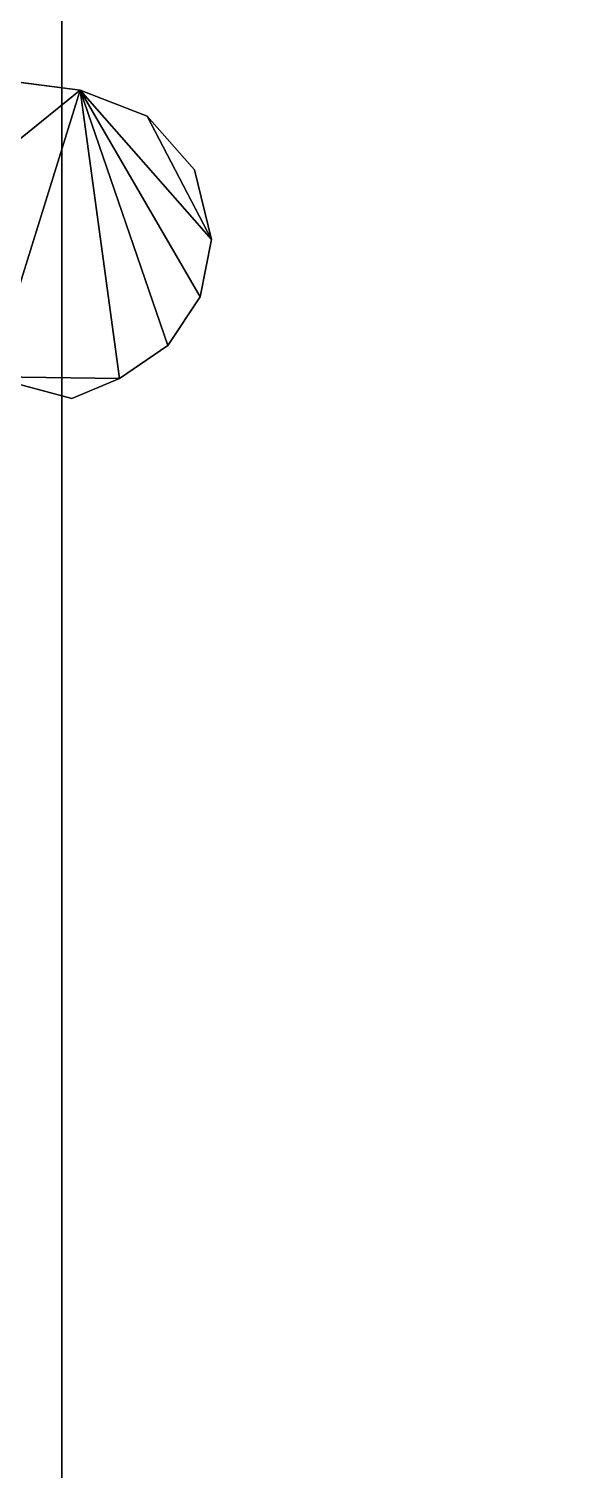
# Model space of a CAD drawing. Extents: x -80 to 2901, y -3352 to 80.
# Drawn here: x 2263.31 to 2274.92, y -1198.12 to -1167.98 of the extents above; entities that cross this region are included whole.
import ezdxf

# ---------------------------------------------------------------- set-up
doc = ezdxf.new("R2010")
doc.units = 0

# ---------------------------------------------------------------- blocks, each defined once
blk = doc.blocks.new('cocina Juan v2.despensa 1p.Suelo1', base_point=(0, 18))
at = {"layer": 'Blanco', "color": 0}
for points in [[(0, 18), (0, 580), (186, 580), (186, 18)], [(0, 18, 18), (0, 580, 18), (186, 580, 18), (186, 18, 18)]]:
    blk.add_3dface(points, dxfattribs=at)
blk = doc.blocks.new('cocina Juan v2.despensa 1p.Suelo')
at = {"layer": 'Blanco'}
blk.add_blockref('cocina Juan v2.despensa 1p.Suelo1', (0, 18), dxfattribs=at)
blk = doc.blocks.new('cocina Juan v2.despensa 1p.Techo1', base_point=(168, 18, 1800))
at = {"layer": 'Blanco', "color": 0}
for points in [[(168, 18, 1800), (168, 580, 1800), (18, 580, 1800), (18, 18, 1800)], [(168, 18, 1782), (168, 580, 1782), (18, 580, 1782), (18, 18, 1782)]]:
    blk.add_3dface(points, dxfattribs=at)
blk = doc.blocks.new('cocina Juan v2.despensa 1p.Techo')
at = {"layer": 'Blanco'}
blk.add_blockref('cocina Juan v2.despensa 1p.Techo1', (168, 18, 1800), dxfattribs=at)
blk = doc.blocks.new('cocina Juan v2.despensa 1p.Estante movil [6]1', base_point=(18.5, 580, 1514.571))
at = {"layer": 'Blanco', "color": 0}
for points in [[(18.5, 580, 1514.571), (18.5, 23, 1514.571), (167.5, 23, 1514.571), (167.5, 580, 1514.571)], [(18.5, 580, 1532.571), (18.5, 23, 1532.571), (167.5, 23, 1532.571), (167.5, 580, 1532.571)]]:
    blk.add_3dface(points, dxfattribs=at)
at = {"layer": 'e-Roble nebraska gris', "color": 0}
blk.add_3dface([(18.5, 23, 1514.571), (18.5, 23, 1532.571), (167.5, 23, 1532.571), (167.5, 23, 1514.571)], dxfattribs=at)
blk = doc.blocks.new('cocina Juan v2.despensa 1p.Estante movil [6]')
at = {"layer": 'Blanco'}
blk.add_blockref('cocina Juan v2.despensa 1p.Estante movil [6]1', (18.5, 580, 1514.571), dxfattribs=at)
blk = doc.blocks.new('cocina Juan v2.despensa 1p.puerta std (unica) [1]2', base_point=(42.45, 18.8, 1650))
at = {"layer": 'ACCESSORY', "color": 0, "invisible_edges": 8}
for points in [[(24.39, 26.13, 1682.15), (25.588, 25.893, 1682.15), (21.266, 23.384, 1682.15), (24.39, 26.13, 1682.15)], [(24.39, 26.13, 1682.15), (25.588, 25.893, 1682.15), (21.266, 23.384, 1682.15), (24.39, 26.13, 1682.15)], [(21.266, 23.384, 1674.85), (25.588, 25.893, 1674.85), (24.39, 26.13, 1674.85), (21.266, 23.384, 1674.85)], [(21.266, 23.384, 1674.85), (25.588, 25.893, 1674.85), (24.39, 26.13, 1674.85), (21.266, 23.384, 1674.85)], [(21.807, 24.783, 1682.15), (24.39, 26.13, 1682.15), (21.266, 23.384, 1682.15), (21.807, 24.783, 1682.15)], [(21.807, 24.783, 1682.15), (24.39, 26.13, 1682.15), (21.266, 23.384, 1682.15), (21.807, 24.783, 1682.15)], [(21.807, 24.783, 1674.85), (21.266, 23.384, 1674.85), (24.39, 26.13, 1674.85), (21.807, 24.783, 1674.85)], [(21.807, 24.783, 1674.85), (21.266, 23.384, 1674.85), (24.39, 26.13, 1674.85), (21.807, 24.783, 1674.85)], [(21.807, 24.783, 1682.15), (22.933, 25.773, 1682.15), (24.39, 26.13, 1682.15), (21.807, 24.783, 1682.15)], [(21.807, 24.783, 1682.15), (22.933, 25.773, 1682.15), (24.39, 26.13, 1682.15), (21.807, 24.783, 1682.15)], [(22.933, 25.773, 1674.85), (21.807, 24.783, 1674.85), (24.39, 26.13, 1674.85), (22.933, 25.773, 1674.85)], [(22.933, 25.773, 1674.85), (21.807, 24.783, 1674.85), (24.39, 26.13, 1674.85), (22.933, 25.773, 1674.85)], [(24.39, 26.13, 1682.15), (22.933, 25.773, 1682.15), (22.933, 25.773, 1674.85), (24.39, 26.13, 1682.15)], [(24.39, 26.13, 1682.15), (22.933, 25.773, 1682.15), (22.933, 25.773, 1674.85), (24.39, 26.13, 1682.15)], [(24.39, 26.13, 1674.85), (24.39, 26.13, 1682.15), (22.933, 25.773, 1674.85), (24.39, 26.13, 1674.85)], [(24.39, 26.13, 1674.85), (24.39, 26.13, 1682.15), (22.933, 25.773, 1674.85), (24.39, 26.13, 1674.85)], [(24.39, 26.13, 1674.85), (25.588, 25.893, 1674.85), (25.588, 25.893, 1682.15), (24.39, 26.13, 1674.85)], [(24.39, 26.13, 1674.85), (25.588, 25.893, 1674.85), (25.588, 25.893, 1682.15), (24.39, 26.13, 1674.85)], [(24.39, 26.13, 1682.15), (24.39, 26.13, 1674.85), (25.588, 25.893, 1682.15), (24.39, 26.13, 1682.15)], [(24.39, 26.13, 1682.15), (24.39, 26.13, 1674.85), (25.588, 25.893, 1682.15), (24.39, 26.13, 1682.15)], [(25.588, 25.893, 1682.15), (26.606, 25.219, 1682.15), (21.266, 23.384, 1682.15), (25.588, 25.893, 1682.15)], [(25.588, 25.893, 1682.15), (26.606, 25.219, 1682.15), (21.266, 23.384, 1682.15), (25.588, 25.893, 1682.15)], [(26.606, 25.219, 1674.85), (25.588, 25.893, 1674.85), (21.266, 23.384, 1674.85), (26.606, 25.219, 1674.85)], [(26.606, 25.219, 1674.85), (25.588, 25.893, 1674.85), (21.266, 23.384, 1674.85), (26.606, 25.219, 1674.85)], [(25.588, 25.893, 1682.15), (26.606, 25.219, 1674.85), (26.606, 25.219, 1682.15), (25.588, 25.893, 1682.15)], [(25.588, 25.893, 1682.15), (26.606, 25.219, 1674.85), (26.606, 25.219, 1682.15), (25.588, 25.893, 1682.15)], [(25.588, 25.893, 1674.85), (26.606, 25.219, 1674.85), (25.588, 25.893, 1682.15), (25.588, 25.893, 1674.85)], [(25.588, 25.893, 1674.85), (26.606, 25.219, 1674.85), (25.588, 25.893, 1682.15), (25.588, 25.893, 1674.85)], [(26.606, 25.219, 1682.15), (27.291, 24.208, 1682.15), (21.266, 23.384, 1682.15), (26.606, 25.219, 1682.15)], [(26.606, 25.219, 1682.15), (27.291, 24.208, 1682.15), (21.266, 23.384, 1682.15), (26.606, 25.219, 1682.15)], [(27.291, 24.208, 1674.85), (26.606, 25.219, 1674.85), (21.266, 23.384, 1674.85), (27.291, 24.208, 1674.85)], [(27.291, 24.208, 1674.85), (26.606, 25.219, 1674.85), (21.266, 23.384, 1674.85), (27.291, 24.208, 1674.85)], [(27.291, 24.208, 1682.15), (27.259, 21.517, 1682.15), (21.266, 23.384, 1682.15), (27.291, 24.208, 1682.15)], [(27.291, 24.208, 1682.15), (27.259, 21.517, 1682.15), (21.266, 23.384, 1682.15), (27.291, 24.208, 1682.15)], [(27.259, 21.517, 1674.85), (27.291, 24.208, 1674.85), (21.266, 23.384, 1674.85), (27.259, 21.517, 1674.85)], [(27.259, 21.517, 1674.85), (27.291, 24.208, 1674.85), (21.266, 23.384, 1674.85), (27.259, 21.517, 1674.85)], [(27.713, 23.211, 1682.15), (27.259, 21.517, 1682.15), (27.291, 24.208, 1682.15), (27.713, 23.211, 1682.15)], [(27.713, 23.211, 1682.15), (27.259, 21.517, 1682.15), (27.291, 24.208, 1682.15), (27.713, 23.211, 1682.15)], [(27.713, 23.211, 1674.85), (27.291, 24.208, 1674.85), (27.259, 21.517, 1674.85), (27.713, 23.211, 1674.85)], [(27.713, 23.211, 1674.85), (27.291, 24.208, 1674.85), (27.259, 21.517, 1674.85), (27.713, 23.211, 1674.85)], [(27.713, 23.211, 1674.85), (27.713, 23.211, 1682.15), (27.291, 24.208, 1682.15), (27.713, 23.211, 1674.85)], [(27.713, 23.211, 1674.85), (27.713, 23.211, 1682.15), (27.291, 24.208, 1682.15), (27.713, 23.211, 1674.85)], [(27.291, 24.208, 1674.85), (27.713, 23.211, 1674.85), (27.291, 24.208, 1682.15), (27.291, 24.208, 1674.85)], [(27.291, 24.208, 1674.85), (27.713, 23.211, 1674.85), (27.291, 24.208, 1682.15), (27.291, 24.208, 1674.85)], [(21.266, 23.384, 1682.15), (25.329, 18.357, 1682.15), (20.375, 16.499, 1682.15), (21.266, 23.384, 1682.15)], [(21.266, 23.384, 1682.15), (25.329, 18.357, 1682.15), (20.375, 16.499, 1682.15), (21.266, 23.384, 1682.15)], [(21.266, 23.384, 1674.85), (20.375, 16.499, 1674.85), (25.329, 18.357, 1674.85), (21.266, 23.384, 1674.85)], [(21.266, 23.384, 1674.85), (20.375, 16.499, 1674.85), (25.329, 18.357, 1674.85), (21.266, 23.384, 1674.85)], [(25.329, 18.357, 1682.15), (21.266, 23.384, 1682.15), (27.259, 21.517, 1682.15), (25.329, 18.357, 1682.15)], [(25.329, 18.357, 1682.15), (21.266, 23.384, 1682.15), (27.259, 21.517, 1682.15), (25.329, 18.357, 1682.15)], [(27.259, 21.517, 1674.85), (21.266, 23.384, 1674.85), (25.329, 18.357, 1674.85), (27.259, 21.517, 1674.85)], [(27.259, 21.517, 1674.85), (21.266, 23.384, 1674.85), (25.329, 18.357, 1674.85), (27.259, 21.517, 1674.85)]]:
    blk.add_3dface(points, dxfattribs=at)
at = {"layer": 'ACCESSORY', "color": 0}
for points in [[(21.807, 24.783, 1682.15), (21.807, 24.783, 1674.85), (22.933, 25.773, 1674.85), (22.933, 25.773, 1682.15)], [(21.807, 24.783, 1682.15), (21.807, 24.783, 1674.85), (22.933, 25.773, 1674.85), (22.933, 25.773, 1682.15)], [(26.606, 25.219, 1682.15), (26.606, 25.219, 1674.85), (27.291, 24.208, 1674.85), (27.291, 24.208, 1682.15)], [(26.606, 25.219, 1682.15), (26.606, 25.219, 1674.85), (27.291, 24.208, 1674.85), (27.291, 24.208, 1682.15)], [(21.266, 23.384, 1682.15), (21.266, 23.384, 1674.85), (21.807, 24.783, 1674.85), (21.807, 24.783, 1682.15)], [(21.266, 23.384, 1682.15), (21.266, 23.384, 1674.85), (21.807, 24.783, 1674.85), (21.807, 24.783, 1682.15)], [(20.375, 16.499, 1682.15), (20.375, 16.499, 1674.85), (21.266, 23.384, 1674.85), (21.266, 23.384, 1682.15)], [(20.375, 16.499, 1682.15), (20.375, 16.499, 1674.85), (21.266, 23.384, 1674.85), (21.266, 23.384, 1682.15)], [(27.259, 21.517, 1674.85), (27.259, 21.517, 1682.15), (27.713, 23.211, 1682.15), (27.713, 23.211, 1674.85)], [(27.259, 21.517, 1674.85), (27.259, 21.517, 1682.15), (27.713, 23.211, 1682.15), (27.713, 23.211, 1674.85)]]:
    blk.add_3dface(points, dxfattribs=at)
blk = doc.blocks.new('cocina Juan v2.despensa 1p.puerta std (unica) [1]3', base_point=(42.45, 18.8, 1130.5))
at = {"layer": 'ACCESSORY', "color": 0, "invisible_edges": 8}
for points in [[(24.39, 26.13, 1162.65), (25.588, 25.893, 1162.65), (21.266, 23.384, 1162.65), (24.39, 26.13, 1162.65)], [(24.39, 26.13, 1162.65), (25.588, 25.893, 1162.65), (21.266, 23.384, 1162.65), (24.39, 26.13, 1162.65)], [(21.266, 23.384, 1155.35), (25.588, 25.893, 1155.35), (24.39, 26.13, 1155.35), (21.266, 23.384, 1155.35)], [(21.266, 23.384, 1155.35), (25.588, 25.893, 1155.35), (24.39, 26.13, 1155.35), (21.266, 23.384, 1155.35)], [(21.807, 24.783, 1162.65), (24.39, 26.13, 1162.65), (21.266, 23.384, 1162.65), (21.807, 24.783, 1162.65)], [(21.807, 24.783, 1162.65), (24.39, 26.13, 1162.65), (21.266, 23.384, 1162.65), (21.807, 24.783, 1162.65)], [(21.807, 24.783, 1155.35), (21.266, 23.384, 1155.35), (24.39, 26.13, 1155.35), (21.807, 24.783, 1155.35)], [(21.807, 24.783, 1155.35), (21.266, 23.384, 1155.35), (24.39, 26.13, 1155.35), (21.807, 24.783, 1155.35)], [(21.807, 24.783, 1162.65), (22.933, 25.773, 1162.65), (24.39, 26.13, 1162.65), (21.807, 24.783, 1162.65)], [(21.807, 24.783, 1162.65), (22.933, 25.773, 1162.65), (24.39, 26.13, 1162.65), (21.807, 24.783, 1162.65)], [(22.933, 25.773, 1155.35), (21.807, 24.783, 1155.35), (24.39, 26.13, 1155.35), (22.933, 25.773, 1155.35)], [(22.933, 25.773, 1155.35), (21.807, 24.783, 1155.35), (24.39, 26.13, 1155.35), (22.933, 25.773, 1155.35)], [(24.39, 26.13, 1162.65), (22.933, 25.773, 1162.65), (22.933, 25.773, 1155.35), (24.39, 26.13, 1162.65)], [(24.39, 26.13, 1162.65), (22.933, 25.773, 1162.65), (22.933, 25.773, 1155.35), (24.39, 26.13, 1162.65)], [(24.39, 26.13, 1155.35), (24.39, 26.13, 1162.65), (22.933, 25.773, 1155.35), (24.39, 26.13, 1155.35)], [(24.39, 26.13, 1155.35), (24.39, 26.13, 1162.65), (22.933, 25.773, 1155.35), (24.39, 26.13, 1155.35)], [(24.39, 26.13, 1155.35), (25.588, 25.893, 1155.35), (25.588, 25.893, 1162.65), (24.39, 26.13, 1155.35)], [(24.39, 26.13, 1155.35), (25.588, 25.893, 1155.35), (25.588, 25.893, 1162.65), (24.39, 26.13, 1155.35)], [(24.39, 26.13, 1162.65), (24.39, 26.13, 1155.35), (25.588, 25.893, 1162.65), (24.39, 26.13, 1162.65)], [(24.39, 26.13, 1162.65), (24.39, 26.13, 1155.35), (25.588, 25.893, 1162.65), (24.39, 26.13, 1162.65)], [(25.588, 25.893, 1162.65), (26.606, 25.219, 1162.65), (21.266, 23.384, 1162.65), (25.588, 25.893, 1162.65)], [(25.588, 25.893, 1162.65), (26.606, 25.219, 1162.65), (21.266, 23.384, 1162.65), (25.588, 25.893, 1162.65)], [(26.606, 25.219, 1155.35), (25.588, 25.893, 1155.35), (21.266, 23.384, 1155.35), (26.606, 25.219, 1155.35)], [(26.606, 25.219, 1155.35), (25.588, 25.893, 1155.35), (21.266, 23.384, 1155.35), (26.606, 25.219, 1155.35)], [(25.588, 25.893, 1162.65), (26.606, 25.219, 1155.35), (26.606, 25.219, 1162.65), (25.588, 25.893, 1162.65)], [(25.588, 25.893, 1162.65), (26.606, 25.219, 1155.35), (26.606, 25.219, 1162.65), (25.588, 25.893, 1162.65)], [(25.588, 25.893, 1155.35), (26.606, 25.219, 1155.35), (25.588, 25.893, 1162.65), (25.588, 25.893, 1155.35)], [(25.588, 25.893, 1155.35), (26.606, 25.219, 1155.35), (25.588, 25.893, 1162.65), (25.588, 25.893, 1155.35)], [(26.606, 25.219, 1162.65), (27.291, 24.208, 1162.65), (21.266, 23.384, 1162.65), (26.606, 25.219, 1162.65)], [(26.606, 25.219, 1162.65), (27.291, 24.208, 1162.65), (21.266, 23.384, 1162.65), (26.606, 25.219, 1162.65)], [(27.291, 24.208, 1155.35), (26.606, 25.219, 1155.35), (21.266, 23.384, 1155.35), (27.291, 24.208, 1155.35)], [(27.291, 24.208, 1155.35), (26.606, 25.219, 1155.35), (21.266, 23.384, 1155.35), (27.291, 24.208, 1155.35)], [(27.291, 24.208, 1162.65), (27.259, 21.517, 1162.65), (21.266, 23.384, 1162.65), (27.291, 24.208, 1162.65)], [(27.291, 24.208, 1162.65), (27.259, 21.517, 1162.65), (21.266, 23.384, 1162.65), (27.291, 24.208, 1162.65)], [(27.259, 21.517, 1155.35), (27.291, 24.208, 1155.35), (21.266, 23.384, 1155.35), (27.259, 21.517, 1155.35)], [(27.259, 21.517, 1155.35), (27.291, 24.208, 1155.35), (21.266, 23.384, 1155.35), (27.259, 21.517, 1155.35)], [(27.713, 23.211, 1162.65), (27.259, 21.517, 1162.65), (27.291, 24.208, 1162.65), (27.713, 23.211, 1162.65)], [(27.713, 23.211, 1162.65), (27.259, 21.517, 1162.65), (27.291, 24.208, 1162.65), (27.713, 23.211, 1162.65)], [(27.713, 23.211, 1155.35), (27.291, 24.208, 1155.35), (27.259, 21.517, 1155.35), (27.713, 23.211, 1155.35)], [(27.713, 23.211, 1155.35), (27.291, 24.208, 1155.35), (27.259, 21.517, 1155.35), (27.713, 23.211, 1155.35)], [(27.713, 23.211, 1155.35), (27.713, 23.211, 1162.65), (27.291, 24.208, 1162.65), (27.713, 23.211, 1155.35)], [(27.713, 23.211, 1155.35), (27.713, 23.211, 1162.65), (27.291, 24.208, 1162.65), (27.713, 23.211, 1155.35)], [(27.291, 24.208, 1155.35), (27.713, 23.211, 1155.35), (27.291, 24.208, 1162.65), (27.291, 24.208, 1155.35)], [(27.291, 24.208, 1155.35), (27.713, 23.211, 1155.35), (27.291, 24.208, 1162.65), (27.291, 24.208, 1155.35)], [(21.266, 23.384, 1162.65), (25.329, 18.357, 1162.65), (20.375, 16.499, 1162.65), (21.266, 23.384, 1162.65)], [(21.266, 23.384, 1162.65), (25.329, 18.357, 1162.65), (20.375, 16.499, 1162.65), (21.266, 23.384, 1162.65)], [(21.266, 23.384, 1155.35), (20.375, 16.499, 1155.35), (25.329, 18.357, 1155.35), (21.266, 23.384, 1155.35)], [(21.266, 23.384, 1155.35), (20.375, 16.499, 1155.35), (25.329, 18.357, 1155.35), (21.266, 23.384, 1155.35)], [(25.329, 18.357, 1162.65), (21.266, 23.384, 1162.65), (27.259, 21.517, 1162.65), (25.329, 18.357, 1162.65)], [(25.329, 18.357, 1162.65), (21.266, 23.384, 1162.65), (27.259, 21.517, 1162.65), (25.329, 18.357, 1162.65)], [(27.259, 21.517, 1155.35), (21.266, 23.384, 1155.35), (25.329, 18.357, 1155.35), (27.259, 21.517, 1155.35)], [(27.259, 21.517, 1155.35), (21.266, 23.384, 1155.35), (25.329, 18.357, 1155.35), (27.259, 21.517, 1155.35)]]:
    blk.add_3dface(points, dxfattribs=at)
at = {"layer": 'ACCESSORY', "color": 0}
for points in [[(21.807, 24.783, 1162.65), (21.807, 24.783, 1155.35), (22.933, 25.773, 1155.35), (22.933, 25.773, 1162.65)], [(21.807, 24.783, 1162.65), (21.807, 24.783, 1155.35), (22.933, 25.773, 1155.35), (22.933, 25.773, 1162.65)], [(26.606, 25.219, 1162.65), (26.606, 25.219, 1155.35), (27.291, 24.208, 1155.35), (27.291, 24.208, 1162.65)], [(26.606, 25.219, 1162.65), (26.606, 25.219, 1155.35), (27.291, 24.208, 1155.35), (27.291, 24.208, 1162.65)], [(21.266, 23.384, 1162.65), (21.266, 23.384, 1155.35), (21.807, 24.783, 1155.35), (21.807, 24.783, 1162.65)], [(21.266, 23.384, 1162.65), (21.266, 23.384, 1155.35), (21.807, 24.783, 1155.35), (21.807, 24.783, 1162.65)], [(20.375, 16.499, 1162.65), (20.375, 16.499, 1155.35), (21.266, 23.384, 1155.35), (21.266, 23.384, 1162.65)], [(20.375, 16.499, 1162.65), (20.375, 16.499, 1155.35), (21.266, 23.384, 1155.35), (21.266, 23.384, 1162.65)], [(27.259, 21.517, 1155.35), (27.259, 21.517, 1162.65), (27.713, 23.211, 1162.65), (27.713, 23.211, 1155.35)], [(27.259, 21.517, 1155.35), (27.259, 21.517, 1162.65), (27.713, 23.211, 1162.65), (27.713, 23.211, 1155.35)]]:
    blk.add_3dface(points, dxfattribs=at)
blk = doc.blocks.new('cocina Juan v2.despensa 1p.puerta std (unica) [1]4', base_point=(42.45, 18.8, 611))
at = {"layer": 'ACCESSORY', "color": 0, "invisible_edges": 8}
for points in [[(24.39, 26.13, 643.15), (25.588, 25.893, 643.15), (21.266, 23.384, 643.15), (24.39, 26.13, 643.15)], [(24.39, 26.13, 643.15), (25.588, 25.893, 643.15), (21.266, 23.384, 643.15), (24.39, 26.13, 643.15)], [(21.266, 23.384, 635.85), (25.588, 25.893, 635.85), (24.39, 26.13, 635.85), (21.266, 23.384, 635.85)], [(21.266, 23.384, 635.85), (25.588, 25.893, 635.85), (24.39, 26.13, 635.85), (21.266, 23.384, 635.85)], [(21.807, 24.783, 643.15), (24.39, 26.13, 643.15), (21.266, 23.384, 643.15), (21.807, 24.783, 643.15)], [(21.807, 24.783, 643.15), (24.39, 26.13, 643.15), (21.266, 23.384, 643.15), (21.807, 24.783, 643.15)], [(21.807, 24.783, 635.85), (21.266, 23.384, 635.85), (24.39, 26.13, 635.85), (21.807, 24.783, 635.85)], [(21.807, 24.783, 635.85), (21.266, 23.384, 635.85), (24.39, 26.13, 635.85), (21.807, 24.783, 635.85)], [(21.807, 24.783, 643.15), (22.933, 25.773, 643.15), (24.39, 26.13, 643.15), (21.807, 24.783, 643.15)], [(21.807, 24.783, 643.15), (22.933, 25.773, 643.15), (24.39, 26.13, 643.15), (21.807, 24.783, 643.15)], [(22.933, 25.773, 635.85), (21.807, 24.783, 635.85), (24.39, 26.13, 635.85), (22.933, 25.773, 635.85)], [(22.933, 25.773, 635.85), (21.807, 24.783, 635.85), (24.39, 26.13, 635.85), (22.933, 25.773, 635.85)], [(24.39, 26.13, 643.15), (22.933, 25.773, 643.15), (22.933, 25.773, 635.85), (24.39, 26.13, 643.15)], [(24.39, 26.13, 643.15), (22.933, 25.773, 643.15), (22.933, 25.773, 635.85), (24.39, 26.13, 643.15)], [(24.39, 26.13, 635.85), (24.39, 26.13, 643.15), (22.933, 25.773, 635.85), (24.39, 26.13, 635.85)], [(24.39, 26.13, 635.85), (24.39, 26.13, 643.15), (22.933, 25.773, 635.85), (24.39, 26.13, 635.85)], [(24.39, 26.13, 635.85), (25.588, 25.893, 635.85), (25.588, 25.893, 643.15), (24.39, 26.13, 635.85)], [(24.39, 26.13, 635.85), (25.588, 25.893, 635.85), (25.588, 25.893, 643.15), (24.39, 26.13, 635.85)], [(24.39, 26.13, 643.15), (24.39, 26.13, 635.85), (25.588, 25.893, 643.15), (24.39, 26.13, 643.15)], [(24.39, 26.13, 643.15), (24.39, 26.13, 635.85), (25.588, 25.893, 643.15), (24.39, 26.13, 643.15)], [(25.588, 25.893, 643.15), (26.606, 25.219, 643.15), (21.266, 23.384, 643.15), (25.588, 25.893, 643.15)], [(25.588, 25.893, 643.15), (26.606, 25.219, 643.15), (21.266, 23.384, 643.15), (25.588, 25.893, 643.15)], [(26.606, 25.219, 635.85), (25.588, 25.893, 635.85), (21.266, 23.384, 635.85), (26.606, 25.219, 635.85)], [(26.606, 25.219, 635.85), (25.588, 25.893, 635.85), (21.266, 23.384, 635.85), (26.606, 25.219, 635.85)], [(25.588, 25.893, 643.15), (26.606, 25.219, 635.85), (26.606, 25.219, 643.15), (25.588, 25.893, 643.15)], [(25.588, 25.893, 643.15), (26.606, 25.219, 635.85), (26.606, 25.219, 643.15), (25.588, 25.893, 643.15)], [(25.588, 25.893, 635.85), (26.606, 25.219, 635.85), (25.588, 25.893, 643.15), (25.588, 25.893, 635.85)], [(25.588, 25.893, 635.85), (26.606, 25.219, 635.85), (25.588, 25.893, 643.15), (25.588, 25.893, 635.85)], [(26.606, 25.219, 643.15), (27.291, 24.208, 643.15), (21.266, 23.384, 643.15), (26.606, 25.219, 643.15)], [(26.606, 25.219, 643.15), (27.291, 24.208, 643.15), (21.266, 23.384, 643.15), (26.606, 25.219, 643.15)], [(27.291, 24.208, 635.85), (26.606, 25.219, 635.85), (21.266, 23.384, 635.85), (27.291, 24.208, 635.85)], [(27.291, 24.208, 635.85), (26.606, 25.219, 635.85), (21.266, 23.384, 635.85), (27.291, 24.208, 635.85)], [(27.291, 24.208, 643.15), (27.259, 21.517, 643.15), (21.266, 23.384, 643.15), (27.291, 24.208, 643.15)], [(27.291, 24.208, 643.15), (27.259, 21.517, 643.15), (21.266, 23.384, 643.15), (27.291, 24.208, 643.15)], [(27.259, 21.517, 635.85), (27.291, 24.208, 635.85), (21.266, 23.384, 635.85), (27.259, 21.517, 635.85)], [(27.259, 21.517, 635.85), (27.291, 24.208, 635.85), (21.266, 23.384, 635.85), (27.259, 21.517, 635.85)], [(27.713, 23.211, 643.15), (27.259, 21.517, 643.15), (27.291, 24.208, 643.15), (27.713, 23.211, 643.15)], [(27.713, 23.211, 643.15), (27.259, 21.517, 643.15), (27.291, 24.208, 643.15), (27.713, 23.211, 643.15)], [(27.713, 23.211, 635.85), (27.291, 24.208, 635.85), (27.259, 21.517, 635.85), (27.713, 23.211, 635.85)], [(27.713, 23.211, 635.85), (27.291, 24.208, 635.85), (27.259, 21.517, 635.85), (27.713, 23.211, 635.85)], [(27.713, 23.211, 635.85), (27.713, 23.211, 643.15), (27.291, 24.208, 643.15), (27.713, 23.211, 635.85)], [(27.713, 23.211, 635.85), (27.713, 23.211, 643.15), (27.291, 24.208, 643.15), (27.713, 23.211, 635.85)], [(27.291, 24.208, 635.85), (27.713, 23.211, 635.85), (27.291, 24.208, 643.15), (27.291, 24.208, 635.85)], [(27.291, 24.208, 635.85), (27.713, 23.211, 635.85), (27.291, 24.208, 643.15), (27.291, 24.208, 635.85)], [(21.266, 23.384, 643.15), (25.329, 18.357, 643.15), (20.375, 16.499, 643.15), (21.266, 23.384, 643.15)], [(21.266, 23.384, 643.15), (25.329, 18.357, 643.15), (20.375, 16.499, 643.15), (21.266, 23.384, 643.15)], [(21.266, 23.384, 635.85), (20.375, 16.499, 635.85), (25.329, 18.357, 635.85), (21.266, 23.384, 635.85)], [(21.266, 23.384, 635.85), (20.375, 16.499, 635.85), (25.329, 18.357, 635.85), (21.266, 23.384, 635.85)], [(25.329, 18.357, 643.15), (21.266, 23.384, 643.15), (27.259, 21.517, 643.15), (25.329, 18.357, 643.15)], [(25.329, 18.357, 643.15), (21.266, 23.384, 643.15), (27.259, 21.517, 643.15), (25.329, 18.357, 643.15)], [(27.259, 21.517, 635.85), (21.266, 23.384, 635.85), (25.329, 18.357, 635.85), (27.259, 21.517, 635.85)], [(27.259, 21.517, 635.85), (21.266, 23.384, 635.85), (25.329, 18.357, 635.85), (27.259, 21.517, 635.85)]]:
    blk.add_3dface(points, dxfattribs=at)
at = {"layer": 'ACCESSORY', "color": 0}
for points in [[(21.807, 24.783, 643.15), (21.807, 24.783, 635.85), (22.933, 25.773, 635.85), (22.933, 25.773, 643.15)], [(21.807, 24.783, 643.15), (21.807, 24.783, 635.85), (22.933, 25.773, 635.85), (22.933, 25.773, 643.15)], [(26.606, 25.219, 643.15), (26.606, 25.219, 635.85), (27.291, 24.208, 635.85), (27.291, 24.208, 643.15)], [(26.606, 25.219, 643.15), (26.606, 25.219, 635.85), (27.291, 24.208, 635.85), (27.291, 24.208, 643.15)], [(21.266, 23.384, 643.15), (21.266, 23.384, 635.85), (21.807, 24.783, 635.85), (21.807, 24.783, 643.15)], [(21.266, 23.384, 643.15), (21.266, 23.384, 635.85), (21.807, 24.783, 635.85), (21.807, 24.783, 643.15)], [(20.375, 16.499, 643.15), (20.375, 16.499, 635.85), (21.266, 23.384, 635.85), (21.266, 23.384, 643.15)], [(20.375, 16.499, 643.15), (20.375, 16.499, 635.85), (21.266, 23.384, 635.85), (21.266, 23.384, 643.15)], [(27.259, 21.517, 635.85), (27.259, 21.517, 643.15), (27.713, 23.211, 643.15), (27.713, 23.211, 635.85)], [(27.259, 21.517, 635.85), (27.259, 21.517, 643.15), (27.713, 23.211, 643.15), (27.713, 23.211, 635.85)]]:
    blk.add_3dface(points, dxfattribs=at)
blk = doc.blocks.new('cocina Juan v2.despensa 1p.puerta std (unica) [1]5', base_point=(42.45, 18.8, 91.5))
at = {"layer": 'ACCESSORY', "color": 0, "invisible_edges": 8}
for points in [[(24.39, 26.13, 123.65), (25.588, 25.893, 123.65), (21.266, 23.384, 123.65), (24.39, 26.13, 123.65)], [(24.39, 26.13, 123.65), (25.588, 25.893, 123.65), (21.266, 23.384, 123.65), (24.39, 26.13, 123.65)], [(21.266, 23.384, 116.35), (25.588, 25.893, 116.35), (24.39, 26.13, 116.35), (21.266, 23.384, 116.35)], [(21.266, 23.384, 116.35), (25.588, 25.893, 116.35), (24.39, 26.13, 116.35), (21.266, 23.384, 116.35)], [(21.807, 24.783, 123.65), (24.39, 26.13, 123.65), (21.266, 23.384, 123.65), (21.807, 24.783, 123.65)], [(21.807, 24.783, 123.65), (24.39, 26.13, 123.65), (21.266, 23.384, 123.65), (21.807, 24.783, 123.65)], [(21.807, 24.783, 116.35), (21.266, 23.384, 116.35), (24.39, 26.13, 116.35), (21.807, 24.783, 116.35)], [(21.807, 24.783, 116.35), (21.266, 23.384, 116.35), (24.39, 26.13, 116.35), (21.807, 24.783, 116.35)], [(21.807, 24.783, 123.65), (22.933, 25.773, 123.65), (24.39, 26.13, 123.65), (21.807, 24.783, 123.65)], [(21.807, 24.783, 123.65), (22.933, 25.773, 123.65), (24.39, 26.13, 123.65), (21.807, 24.783, 123.65)], [(22.933, 25.773, 116.35), (21.807, 24.783, 116.35), (24.39, 26.13, 116.35), (22.933, 25.773, 116.35)], [(22.933, 25.773, 116.35), (21.807, 24.783, 116.35), (24.39, 26.13, 116.35), (22.933, 25.773, 116.35)], [(24.39, 26.13, 123.65), (22.933, 25.773, 123.65), (22.933, 25.773, 116.35), (24.39, 26.13, 123.65)], [(24.39, 26.13, 123.65), (22.933, 25.773, 123.65), (22.933, 25.773, 116.35), (24.39, 26.13, 123.65)], [(24.39, 26.13, 116.35), (24.39, 26.13, 123.65), (22.933, 25.773, 116.35), (24.39, 26.13, 116.35)], [(24.39, 26.13, 116.35), (24.39, 26.13, 123.65), (22.933, 25.773, 116.35), (24.39, 26.13, 116.35)], [(24.39, 26.13, 116.35), (25.588, 25.893, 116.35), (25.588, 25.893, 123.65), (24.39, 26.13, 116.35)], [(24.39, 26.13, 116.35), (25.588, 25.893, 116.35), (25.588, 25.893, 123.65), (24.39, 26.13, 116.35)], [(24.39, 26.13, 123.65), (24.39, 26.13, 116.35), (25.588, 25.893, 123.65), (24.39, 26.13, 123.65)], [(24.39, 26.13, 123.65), (24.39, 26.13, 116.35), (25.588, 25.893, 123.65), (24.39, 26.13, 123.65)], [(25.588, 25.893, 123.65), (26.606, 25.219, 123.65), (21.266, 23.384, 123.65), (25.588, 25.893, 123.65)], [(25.588, 25.893, 123.65), (26.606, 25.219, 123.65), (21.266, 23.384, 123.65), (25.588, 25.893, 123.65)], [(26.606, 25.219, 116.35), (25.588, 25.893, 116.35), (21.266, 23.384, 116.35), (26.606, 25.219, 116.35)], [(26.606, 25.219, 116.35), (25.588, 25.893, 116.35), (21.266, 23.384, 116.35), (26.606, 25.219, 116.35)], [(25.588, 25.893, 123.65), (26.606, 25.219, 116.35), (26.606, 25.219, 123.65), (25.588, 25.893, 123.65)], [(25.588, 25.893, 123.65), (26.606, 25.219, 116.35), (26.606, 25.219, 123.65), (25.588, 25.893, 123.65)], [(25.588, 25.893, 116.35), (26.606, 25.219, 116.35), (25.588, 25.893, 123.65), (25.588, 25.893, 116.35)], [(25.588, 25.893, 116.35), (26.606, 25.219, 116.35), (25.588, 25.893, 123.65), (25.588, 25.893, 116.35)], [(26.606, 25.219, 123.65), (27.291, 24.208, 123.65), (21.266, 23.384, 123.65), (26.606, 25.219, 123.65)], [(26.606, 25.219, 123.65), (27.291, 24.208, 123.65), (21.266, 23.384, 123.65), (26.606, 25.219, 123.65)], [(27.291, 24.208, 116.35), (26.606, 25.219, 116.35), (21.266, 23.384, 116.35), (27.291, 24.208, 116.35)], [(27.291, 24.208, 116.35), (26.606, 25.219, 116.35), (21.266, 23.384, 116.35), (27.291, 24.208, 116.35)], [(27.291, 24.208, 123.65), (27.259, 21.517, 123.65), (21.266, 23.384, 123.65), (27.291, 24.208, 123.65)], [(27.291, 24.208, 123.65), (27.259, 21.517, 123.65), (21.266, 23.384, 123.65), (27.291, 24.208, 123.65)], [(27.259, 21.517, 116.35), (27.291, 24.208, 116.35), (21.266, 23.384, 116.35), (27.259, 21.517, 116.35)], [(27.259, 21.517, 116.35), (27.291, 24.208, 116.35), (21.266, 23.384, 116.35), (27.259, 21.517, 116.35)], [(27.713, 23.211, 123.65), (27.259, 21.517, 123.65), (27.291, 24.208, 123.65), (27.713, 23.211, 123.65)], [(27.713, 23.211, 123.65), (27.259, 21.517, 123.65), (27.291, 24.208, 123.65), (27.713, 23.211, 123.65)], [(27.713, 23.211, 116.35), (27.291, 24.208, 116.35), (27.259, 21.517, 116.35), (27.713, 23.211, 116.35)], [(27.713, 23.211, 116.35), (27.291, 24.208, 116.35), (27.259, 21.517, 116.35), (27.713, 23.211, 116.35)], [(27.713, 23.211, 116.35), (27.713, 23.211, 123.65), (27.291, 24.208, 123.65), (27.713, 23.211, 116.35)], [(27.713, 23.211, 116.35), (27.713, 23.211, 123.65), (27.291, 24.208, 123.65), (27.713, 23.211, 116.35)], [(27.291, 24.208, 116.35), (27.713, 23.211, 116.35), (27.291, 24.208, 123.65), (27.291, 24.208, 116.35)], [(27.291, 24.208, 116.35), (27.713, 23.211, 116.35), (27.291, 24.208, 123.65), (27.291, 24.208, 116.35)], [(21.266, 23.384, 123.65), (25.329, 18.357, 123.65), (20.375, 16.499, 123.65), (21.266, 23.384, 123.65)], [(21.266, 23.384, 123.65), (25.329, 18.357, 123.65), (20.375, 16.499, 123.65), (21.266, 23.384, 123.65)], [(21.266, 23.384, 116.35), (20.375, 16.499, 116.35), (25.329, 18.357, 116.35), (21.266, 23.384, 116.35)], [(21.266, 23.384, 116.35), (20.375, 16.499, 116.35), (25.329, 18.357, 116.35), (21.266, 23.384, 116.35)], [(25.329, 18.357, 123.65), (21.266, 23.384, 123.65), (27.259, 21.517, 123.65), (25.329, 18.357, 123.65)], [(25.329, 18.357, 123.65), (21.266, 23.384, 123.65), (27.259, 21.517, 123.65), (25.329, 18.357, 123.65)], [(27.259, 21.517, 116.35), (21.266, 23.384, 116.35), (25.329, 18.357, 116.35), (27.259, 21.517, 116.35)], [(27.259, 21.517, 116.35), (21.266, 23.384, 116.35), (25.329, 18.357, 116.35), (27.259, 21.517, 116.35)]]:
    blk.add_3dface(points, dxfattribs=at)
at = {"layer": 'ACCESSORY', "color": 0}
for points in [[(21.807, 24.783, 123.65), (21.807, 24.783, 116.35), (22.933, 25.773, 116.35), (22.933, 25.773, 123.65)], [(21.807, 24.783, 123.65), (21.807, 24.783, 116.35), (22.933, 25.773, 116.35), (22.933, 25.773, 123.65)], [(26.606, 25.219, 123.65), (26.606, 25.219, 116.35), (27.291, 24.208, 116.35), (27.291, 24.208, 123.65)], [(26.606, 25.219, 123.65), (26.606, 25.219, 116.35), (27.291, 24.208, 116.35), (27.291, 24.208, 123.65)], [(21.266, 23.384, 123.65), (21.266, 23.384, 116.35), (21.807, 24.783, 116.35), (21.807, 24.783, 123.65)], [(21.266, 23.384, 123.65), (21.266, 23.384, 116.35), (21.807, 24.783, 116.35), (21.807, 24.783, 123.65)], [(20.375, 16.499, 123.65), (20.375, 16.499, 116.35), (21.266, 23.384, 116.35), (21.266, 23.384, 123.65)], [(20.375, 16.499, 123.65), (20.375, 16.499, 116.35), (21.266, 23.384, 116.35), (21.266, 23.384, 123.65)], [(27.259, 21.517, 116.35), (27.259, 21.517, 123.65), (27.713, 23.211, 123.65), (27.713, 23.211, 116.35)], [(27.259, 21.517, 116.35), (27.259, 21.517, 123.65), (27.713, 23.211, 123.65), (27.713, 23.211, 116.35)]]:
    blk.add_3dface(points, dxfattribs=at)
blk = doc.blocks.new('cocina Juan v2.despensa 1p.puerta std (unica) [1]')
for name, p in [('cocina Juan v2.despensa 1p.puerta std (unica) [1]2', (42.45, 18.8, 1650)), ('cocina Juan v2.despensa 1p.puerta std (unica) [1]3', (42.45, 18.8, 1130.5)), ('cocina Juan v2.despensa 1p.puerta std (unica) [1]4', (42.45, 18.8, 611)), ('cocina Juan v2.despensa 1p.puerta std (unica) [1]5', (42.45, 18.8, 91.5))]:
    blk.add_blockref(name, p)
blk = doc.blocks.new('cocina Juan v2.despensa 1p')
at = {"layer": 'cocina Juan v2.despensa 1p.Estante movil [6]'}
blk.add_blockref('cocina Juan v2.despensa 1p.Estante movil [6]', (0, 0), dxfattribs=at)
at = {"layer": 'cocina Juan v2.despensa 1p.puerta std (unica) [1]'}
blk.add_blockref('cocina Juan v2.despensa 1p.puerta std (unica) [1]', (0, 0), dxfattribs=at)
at = {"layer": 'cocina Juan v2.despensa 1p.Suelo'}
blk.add_blockref('cocina Juan v2.despensa 1p.Suelo', (0, 0), dxfattribs=at)
at = {"layer": 'cocina Juan v2.despensa 1p.Techo'}
blk.add_blockref('cocina Juan v2.despensa 1p.Techo', (0, 0), dxfattribs=at)
blk = doc.blocks.new('cocina Juan v2.alacena 1p torre.Suelo1', base_point=(18, 18))
at = {"layer": 'Blanco', "color": 0}
for points in [[(18, 18), (18, 575), (168, 575), (168, 18)], [(18, 18, 18), (18, 575, 18), (168, 575, 18), (168, 18, 18)]]:
    blk.add_3dface(points, dxfattribs=at)
blk = doc.blocks.new('cocina Juan v2.alacena 1p torre.Suelo')
at = {"layer": 'Blanco'}
blk.add_blockref('cocina Juan v2.alacena 1p torre.Suelo1', (18, 18), dxfattribs=at)
blk = doc.blocks.new('cocina Juan v2.alacena 1p torre.Techo1', base_point=(168, 18, 686))
at = {"layer": 'Blanco', "color": 0}
for points in [[(168, 18, 686), (168, 575, 686), (18, 575, 686), (18, 18, 686)], [(168, 18, 668), (168, 575, 668), (18, 575, 668), (18, 18, 668)]]:
    blk.add_3dface(points, dxfattribs=at)
blk = doc.blocks.new('cocina Juan v2.alacena 1p torre.Techo')
at = {"layer": 'Blanco'}
blk.add_blockref('cocina Juan v2.alacena 1p torre.Techo1', (168, 18, 686), dxfattribs=at)
blk = doc.blocks.new('cocina Juan v2.alacena 1p torre.Mobile Shelf [2]1', base_point=(18.5, 577, 334))
at = {"layer": 'Blanco', "color": 0}
for points in [[(18.5, 577, 334), (18.5, 23, 334), (167.5, 23, 334), (167.5, 577, 334)], [(18.5, 577, 352), (18.5, 23, 352), (167.5, 23, 352), (167.5, 577, 352)]]:
    blk.add_3dface(points, dxfattribs=at)
at = {"layer": 'e-Roble nebraska gris', "color": 0}
blk.add_3dface([(18.5, 23, 334), (18.5, 23, 352), (167.5, 23, 352), (167.5, 23, 334)], dxfattribs=at)
blk = doc.blocks.new('cocina Juan v2.alacena 1p torre.Mobile Shelf [2]')
at = {"layer": 'Blanco'}
blk.add_blockref('cocina Juan v2.alacena 1p torre.Mobile Shelf [2]1', (18.5, 577, 334), dxfattribs=at)
blk = doc.blocks.new('cocina Juan v2.alacena 1p torre.Door Std (unica) [1]2', base_point=(42.45, 18.8, 536))
at = {"layer": 'ACCESSORY', "color": 0, "invisible_edges": 8}
for points in [[(24.39, 26.13, 568.15), (25.588, 25.893, 568.15), (21.266, 23.384, 568.15), (24.39, 26.13, 568.15)], [(24.39, 26.13, 568.15), (25.588, 25.893, 568.15), (21.266, 23.384, 568.15), (24.39, 26.13, 568.15)], [(21.266, 23.384, 560.85), (25.588, 25.893, 560.85), (24.39, 26.13, 560.85), (21.266, 23.384, 560.85)], [(21.266, 23.384, 560.85), (25.588, 25.893, 560.85), (24.39, 26.13, 560.85), (21.266, 23.384, 560.85)], [(21.807, 24.783, 568.15), (24.39, 26.13, 568.15), (21.266, 23.384, 568.15), (21.807, 24.783, 568.15)], [(21.807, 24.783, 568.15), (24.39, 26.13, 568.15), (21.266, 23.384, 568.15), (21.807, 24.783, 568.15)], [(21.807, 24.783, 560.85), (21.266, 23.384, 560.85), (24.39, 26.13, 560.85), (21.807, 24.783, 560.85)], [(21.807, 24.783, 560.85), (21.266, 23.384, 560.85), (24.39, 26.13, 560.85), (21.807, 24.783, 560.85)], [(21.807, 24.783, 568.15), (22.933, 25.773, 568.15), (24.39, 26.13, 568.15), (21.807, 24.783, 568.15)], [(21.807, 24.783, 568.15), (22.933, 25.773, 568.15), (24.39, 26.13, 568.15), (21.807, 24.783, 568.15)], [(22.933, 25.773, 560.85), (21.807, 24.783, 560.85), (24.39, 26.13, 560.85), (22.933, 25.773, 560.85)], [(22.933, 25.773, 560.85), (21.807, 24.783, 560.85), (24.39, 26.13, 560.85), (22.933, 25.773, 560.85)], [(24.39, 26.13, 568.15), (22.933, 25.773, 568.15), (22.933, 25.773, 560.85), (24.39, 26.13, 568.15)], [(24.39, 26.13, 568.15), (22.933, 25.773, 568.15), (22.933, 25.773, 560.85), (24.39, 26.13, 568.15)], [(24.39, 26.13, 560.85), (24.39, 26.13, 568.15), (22.933, 25.773, 560.85), (24.39, 26.13, 560.85)], [(24.39, 26.13, 560.85), (24.39, 26.13, 568.15), (22.933, 25.773, 560.85), (24.39, 26.13, 560.85)], [(24.39, 26.13, 560.85), (25.588, 25.893, 560.85), (25.588, 25.893, 568.15), (24.39, 26.13, 560.85)], [(24.39, 26.13, 560.85), (25.588, 25.893, 560.85), (25.588, 25.893, 568.15), (24.39, 26.13, 560.85)], [(24.39, 26.13, 568.15), (24.39, 26.13, 560.85), (25.588, 25.893, 568.15), (24.39, 26.13, 568.15)], [(24.39, 26.13, 568.15), (24.39, 26.13, 560.85), (25.588, 25.893, 568.15), (24.39, 26.13, 568.15)], [(25.588, 25.893, 568.15), (26.606, 25.219, 568.15), (21.266, 23.384, 568.15), (25.588, 25.893, 568.15)], [(25.588, 25.893, 568.15), (26.606, 25.219, 568.15), (21.266, 23.384, 568.15), (25.588, 25.893, 568.15)], [(26.606, 25.219, 560.85), (25.588, 25.893, 560.85), (21.266, 23.384, 560.85), (26.606, 25.219, 560.85)], [(26.606, 25.219, 560.85), (25.588, 25.893, 560.85), (21.266, 23.384, 560.85), (26.606, 25.219, 560.85)], [(25.588, 25.893, 568.15), (26.606, 25.219, 560.85), (26.606, 25.219, 568.15), (25.588, 25.893, 568.15)], [(25.588, 25.893, 568.15), (26.606, 25.219, 560.85), (26.606, 25.219, 568.15), (25.588, 25.893, 568.15)], [(25.588, 25.893, 560.85), (26.606, 25.219, 560.85), (25.588, 25.893, 568.15), (25.588, 25.893, 560.85)], [(25.588, 25.893, 560.85), (26.606, 25.219, 560.85), (25.588, 25.893, 568.15), (25.588, 25.893, 560.85)], [(26.606, 25.219, 568.15), (27.291, 24.208, 568.15), (21.266, 23.384, 568.15), (26.606, 25.219, 568.15)], [(26.606, 25.219, 568.15), (27.291, 24.208, 568.15), (21.266, 23.384, 568.15), (26.606, 25.219, 568.15)], [(27.291, 24.208, 560.85), (26.606, 25.219, 560.85), (21.266, 23.384, 560.85), (27.291, 24.208, 560.85)], [(27.291, 24.208, 560.85), (26.606, 25.219, 560.85), (21.266, 23.384, 560.85), (27.291, 24.208, 560.85)], [(27.291, 24.208, 568.15), (27.259, 21.517, 568.15), (21.266, 23.384, 568.15), (27.291, 24.208, 568.15)], [(27.291, 24.208, 568.15), (27.259, 21.517, 568.15), (21.266, 23.384, 568.15), (27.291, 24.208, 568.15)], [(27.259, 21.517, 560.85), (27.291, 24.208, 560.85), (21.266, 23.384, 560.85), (27.259, 21.517, 560.85)], [(27.259, 21.517, 560.85), (27.291, 24.208, 560.85), (21.266, 23.384, 560.85), (27.259, 21.517, 560.85)], [(27.713, 23.211, 568.15), (27.259, 21.517, 568.15), (27.291, 24.208, 568.15), (27.713, 23.211, 568.15)], [(27.713, 23.211, 568.15), (27.259, 21.517, 568.15), (27.291, 24.208, 568.15), (27.713, 23.211, 568.15)], [(27.713, 23.211, 560.85), (27.291, 24.208, 560.85), (27.259, 21.517, 560.85), (27.713, 23.211, 560.85)], [(27.713, 23.211, 560.85), (27.291, 24.208, 560.85), (27.259, 21.517, 560.85), (27.713, 23.211, 560.85)], [(27.713, 23.211, 560.85), (27.713, 23.211, 568.15), (27.291, 24.208, 568.15), (27.713, 23.211, 560.85)], [(27.713, 23.211, 560.85), (27.713, 23.211, 568.15), (27.291, 24.208, 568.15), (27.713, 23.211, 560.85)], [(27.291, 24.208, 560.85), (27.713, 23.211, 560.85), (27.291, 24.208, 568.15), (27.291, 24.208, 560.85)], [(27.291, 24.208, 560.85), (27.713, 23.211, 560.85), (27.291, 24.208, 568.15), (27.291, 24.208, 560.85)], [(21.266, 23.384, 568.15), (25.329, 18.357, 568.15), (20.375, 16.499, 568.15), (21.266, 23.384, 568.15)], [(21.266, 23.384, 568.15), (25.329, 18.357, 568.15), (20.375, 16.499, 568.15), (21.266, 23.384, 568.15)], [(21.266, 23.384, 560.85), (20.375, 16.499, 560.85), (25.329, 18.357, 560.85), (21.266, 23.384, 560.85)], [(21.266, 23.384, 560.85), (20.375, 16.499, 560.85), (25.329, 18.357, 560.85), (21.266, 23.384, 560.85)], [(25.329, 18.357, 568.15), (21.266, 23.384, 568.15), (27.259, 21.517, 568.15), (25.329, 18.357, 568.15)], [(25.329, 18.357, 568.15), (21.266, 23.384, 568.15), (27.259, 21.517, 568.15), (25.329, 18.357, 568.15)], [(27.259, 21.517, 560.85), (21.266, 23.384, 560.85), (25.329, 18.357, 560.85), (27.259, 21.517, 560.85)], [(27.259, 21.517, 560.85), (21.266, 23.384, 560.85), (25.329, 18.357, 560.85), (27.259, 21.517, 560.85)]]:
    blk.add_3dface(points, dxfattribs=at)
at = {"layer": 'ACCESSORY', "color": 0}
for points in [[(21.807, 24.783, 568.15), (21.807, 24.783, 560.85), (22.933, 25.773, 560.85), (22.933, 25.773, 568.15)], [(21.807, 24.783, 568.15), (21.807, 24.783, 560.85), (22.933, 25.773, 560.85), (22.933, 25.773, 568.15)], [(26.606, 25.219, 568.15), (26.606, 25.219, 560.85), (27.291, 24.208, 560.85), (27.291, 24.208, 568.15)], [(26.606, 25.219, 568.15), (26.606, 25.219, 560.85), (27.291, 24.208, 560.85), (27.291, 24.208, 568.15)], [(21.266, 23.384, 568.15), (21.266, 23.384, 560.85), (21.807, 24.783, 560.85), (21.807, 24.783, 568.15)], [(21.266, 23.384, 568.15), (21.266, 23.384, 560.85), (21.807, 24.783, 560.85), (21.807, 24.783, 568.15)], [(20.375, 16.499, 568.15), (20.375, 16.499, 560.85), (21.266, 23.384, 560.85), (21.266, 23.384, 568.15)], [(20.375, 16.499, 568.15), (20.375, 16.499, 560.85), (21.266, 23.384, 560.85), (21.266, 23.384, 568.15)], [(27.259, 21.517, 560.85), (27.259, 21.517, 568.15), (27.713, 23.211, 568.15), (27.713, 23.211, 560.85)], [(27.259, 21.517, 560.85), (27.259, 21.517, 568.15), (27.713, 23.211, 568.15), (27.713, 23.211, 560.85)]]:
    blk.add_3dface(points, dxfattribs=at)
blk = doc.blocks.new('cocina Juan v2.alacena 1p torre.Door Std (unica) [1]3', base_point=(42.45, 18.8, 93))
at = {"layer": 'ACCESSORY', "color": 0, "invisible_edges": 8}
for points in [[(24.39, 26.13, 125.15), (25.588, 25.893, 125.15), (21.266, 23.384, 125.15), (24.39, 26.13, 125.15)], [(24.39, 26.13, 125.15), (25.588, 25.893, 125.15), (21.266, 23.384, 125.15), (24.39, 26.13, 125.15)], [(21.266, 23.384, 117.85), (25.588, 25.893, 117.85), (24.39, 26.13, 117.85), (21.266, 23.384, 117.85)], [(21.266, 23.384, 117.85), (25.588, 25.893, 117.85), (24.39, 26.13, 117.85), (21.266, 23.384, 117.85)], [(21.807, 24.783, 125.15), (24.39, 26.13, 125.15), (21.266, 23.384, 125.15), (21.807, 24.783, 125.15)], [(21.807, 24.783, 125.15), (24.39, 26.13, 125.15), (21.266, 23.384, 125.15), (21.807, 24.783, 125.15)], [(21.807, 24.783, 117.85), (21.266, 23.384, 117.85), (24.39, 26.13, 117.85), (21.807, 24.783, 117.85)], [(21.807, 24.783, 117.85), (21.266, 23.384, 117.85), (24.39, 26.13, 117.85), (21.807, 24.783, 117.85)], [(21.807, 24.783, 125.15), (22.933, 25.773, 125.15), (24.39, 26.13, 125.15), (21.807, 24.783, 125.15)], [(21.807, 24.783, 125.15), (22.933, 25.773, 125.15), (24.39, 26.13, 125.15), (21.807, 24.783, 125.15)], [(22.933, 25.773, 117.85), (21.807, 24.783, 117.85), (24.39, 26.13, 117.85), (22.933, 25.773, 117.85)], [(22.933, 25.773, 117.85), (21.807, 24.783, 117.85), (24.39, 26.13, 117.85), (22.933, 25.773, 117.85)], [(24.39, 26.13, 125.15), (22.933, 25.773, 125.15), (22.933, 25.773, 117.85), (24.39, 26.13, 125.15)], [(24.39, 26.13, 125.15), (22.933, 25.773, 125.15), (22.933, 25.773, 117.85), (24.39, 26.13, 125.15)], [(24.39, 26.13, 117.85), (24.39, 26.13, 125.15), (22.933, 25.773, 117.85), (24.39, 26.13, 117.85)], [(24.39, 26.13, 117.85), (24.39, 26.13, 125.15), (22.933, 25.773, 117.85), (24.39, 26.13, 117.85)], [(24.39, 26.13, 117.85), (25.588, 25.893, 117.85), (25.588, 25.893, 125.15), (24.39, 26.13, 117.85)], [(24.39, 26.13, 117.85), (25.588, 25.893, 117.85), (25.588, 25.893, 125.15), (24.39, 26.13, 117.85)], [(24.39, 26.13, 125.15), (24.39, 26.13, 117.85), (25.588, 25.893, 125.15), (24.39, 26.13, 125.15)], [(24.39, 26.13, 125.15), (24.39, 26.13, 117.85), (25.588, 25.893, 125.15), (24.39, 26.13, 125.15)], [(25.588, 25.893, 125.15), (26.606, 25.219, 125.15), (21.266, 23.384, 125.15), (25.588, 25.893, 125.15)], [(25.588, 25.893, 125.15), (26.606, 25.219, 125.15), (21.266, 23.384, 125.15), (25.588, 25.893, 125.15)], [(26.606, 25.219, 117.85), (25.588, 25.893, 117.85), (21.266, 23.384, 117.85), (26.606, 25.219, 117.85)], [(26.606, 25.219, 117.85), (25.588, 25.893, 117.85), (21.266, 23.384, 117.85), (26.606, 25.219, 117.85)], [(25.588, 25.893, 125.15), (26.606, 25.219, 117.85), (26.606, 25.219, 125.15), (25.588, 25.893, 125.15)], [(25.588, 25.893, 125.15), (26.606, 25.219, 117.85), (26.606, 25.219, 125.15), (25.588, 25.893, 125.15)], [(25.588, 25.893, 117.85), (26.606, 25.219, 117.85), (25.588, 25.893, 125.15), (25.588, 25.893, 117.85)], [(25.588, 25.893, 117.85), (26.606, 25.219, 117.85), (25.588, 25.893, 125.15), (25.588, 25.893, 117.85)], [(26.606, 25.219, 125.15), (27.291, 24.208, 125.15), (21.266, 23.384, 125.15), (26.606, 25.219, 125.15)], [(26.606, 25.219, 125.15), (27.291, 24.208, 125.15), (21.266, 23.384, 125.15), (26.606, 25.219, 125.15)], [(27.291, 24.208, 117.85), (26.606, 25.219, 117.85), (21.266, 23.384, 117.85), (27.291, 24.208, 117.85)], [(27.291, 24.208, 117.85), (26.606, 25.219, 117.85), (21.266, 23.384, 117.85), (27.291, 24.208, 117.85)], [(27.291, 24.208, 125.15), (27.259, 21.517, 125.15), (21.266, 23.384, 125.15), (27.291, 24.208, 125.15)], [(27.291, 24.208, 125.15), (27.259, 21.517, 125.15), (21.266, 23.384, 125.15), (27.291, 24.208, 125.15)], [(27.259, 21.517, 117.85), (27.291, 24.208, 117.85), (21.266, 23.384, 117.85), (27.259, 21.517, 117.85)], [(27.259, 21.517, 117.85), (27.291, 24.208, 117.85), (21.266, 23.384, 117.85), (27.259, 21.517, 117.85)], [(27.713, 23.211, 125.15), (27.259, 21.517, 125.15), (27.291, 24.208, 125.15), (27.713, 23.211, 125.15)], [(27.713, 23.211, 125.15), (27.259, 21.517, 125.15), (27.291, 24.208, 125.15), (27.713, 23.211, 125.15)], [(27.713, 23.211, 117.85), (27.291, 24.208, 117.85), (27.259, 21.517, 117.85), (27.713, 23.211, 117.85)], [(27.713, 23.211, 117.85), (27.291, 24.208, 117.85), (27.259, 21.517, 117.85), (27.713, 23.211, 117.85)], [(27.713, 23.211, 117.85), (27.713, 23.211, 125.15), (27.291, 24.208, 125.15), (27.713, 23.211, 117.85)], [(27.713, 23.211, 117.85), (27.713, 23.211, 125.15), (27.291, 24.208, 125.15), (27.713, 23.211, 117.85)], [(27.291, 24.208, 117.85), (27.713, 23.211, 117.85), (27.291, 24.208, 125.15), (27.291, 24.208, 117.85)], [(27.291, 24.208, 117.85), (27.713, 23.211, 117.85), (27.291, 24.208, 125.15), (27.291, 24.208, 117.85)], [(21.266, 23.384, 125.15), (25.329, 18.357, 125.15), (20.375, 16.499, 125.15), (21.266, 23.384, 125.15)], [(21.266, 23.384, 125.15), (25.329, 18.357, 125.15), (20.375, 16.499, 125.15), (21.266, 23.384, 125.15)], [(21.266, 23.384, 117.85), (20.375, 16.499, 117.85), (25.329, 18.357, 117.85), (21.266, 23.384, 117.85)], [(21.266, 23.384, 117.85), (20.375, 16.499, 117.85), (25.329, 18.357, 117.85), (21.266, 23.384, 117.85)], [(25.329, 18.357, 125.15), (21.266, 23.384, 125.15), (27.259, 21.517, 125.15), (25.329, 18.357, 125.15)], [(25.329, 18.357, 125.15), (21.266, 23.384, 125.15), (27.259, 21.517, 125.15), (25.329, 18.357, 125.15)], [(27.259, 21.517, 117.85), (21.266, 23.384, 117.85), (25.329, 18.357, 117.85), (27.259, 21.517, 117.85)], [(27.259, 21.517, 117.85), (21.266, 23.384, 117.85), (25.329, 18.357, 117.85), (27.259, 21.517, 117.85)]]:
    blk.add_3dface(points, dxfattribs=at)
at = {"layer": 'ACCESSORY', "color": 0}
for points in [[(21.807, 24.783, 125.15), (21.807, 24.783, 117.85), (22.933, 25.773, 117.85), (22.933, 25.773, 125.15)], [(21.807, 24.783, 125.15), (21.807, 24.783, 117.85), (22.933, 25.773, 117.85), (22.933, 25.773, 125.15)], [(26.606, 25.219, 125.15), (26.606, 25.219, 117.85), (27.291, 24.208, 117.85), (27.291, 24.208, 125.15)], [(26.606, 25.219, 125.15), (26.606, 25.219, 117.85), (27.291, 24.208, 117.85), (27.291, 24.208, 125.15)], [(21.266, 23.384, 125.15), (21.266, 23.384, 117.85), (21.807, 24.783, 117.85), (21.807, 24.783, 125.15)], [(21.266, 23.384, 125.15), (21.266, 23.384, 117.85), (21.807, 24.783, 117.85), (21.807, 24.783, 125.15)], [(20.375, 16.499, 125.15), (20.375, 16.499, 117.85), (21.266, 23.384, 117.85), (21.266, 23.384, 125.15)], [(20.375, 16.499, 125.15), (20.375, 16.499, 117.85), (21.266, 23.384, 117.85), (21.266, 23.384, 125.15)], [(27.259, 21.517, 117.85), (27.259, 21.517, 125.15), (27.713, 23.211, 125.15), (27.713, 23.211, 117.85)], [(27.259, 21.517, 117.85), (27.259, 21.517, 125.15), (27.713, 23.211, 125.15), (27.713, 23.211, 117.85)]]:
    blk.add_3dface(points, dxfattribs=at)
blk = doc.blocks.new('cocina Juan v2.alacena 1p torre.Door Std (unica) [1]')
for name, p in [('cocina Juan v2.alacena 1p torre.Door Std (unica) [1]2', (42.45, 18.8, 536)), ('cocina Juan v2.alacena 1p torre.Door Std (unica) [1]3', (42.45, 18.8, 93))]:
    blk.add_blockref(name, p)
blk = doc.blocks.new('cocina Juan v2.alacena 1p torre')
at = {"layer": 'cocina Juan v2.alacena 1p torre.Door Std (unica) [1]'}
blk.add_blockref('cocina Juan v2.alacena 1p torre.Door Std (unica) [1]', (0, 0), dxfattribs=at)
at = {"layer": 'cocina Juan v2.alacena 1p torre.Mobile Shelf [2]'}
blk.add_blockref('cocina Juan v2.alacena 1p torre.Mobile Shelf [2]', (0, 0), dxfattribs=at)
at = {"layer": 'cocina Juan v2.alacena 1p torre.Suelo'}
blk.add_blockref('cocina Juan v2.alacena 1p torre.Suelo', (0, 0), dxfattribs=at)
at = {"layer": 'cocina Juan v2.alacena 1p torre.Techo'}
blk.add_blockref('cocina Juan v2.alacena 1p torre.Techo', (0, 0), dxfattribs=at)

msp = doc.modelspace()

# ---------------------------------------------------------------- block references
at = {"rotation": -90}
for name, p in [('cocina Juan v2.despensa 1p', (2241, -1148, 100)), ('cocina Juan v2.alacena 1p torre', (2241, -1148, 1900))]:
    msp.add_blockref(name, p, dxfattribs=at)

doc.saveas('drawing.dxf')
